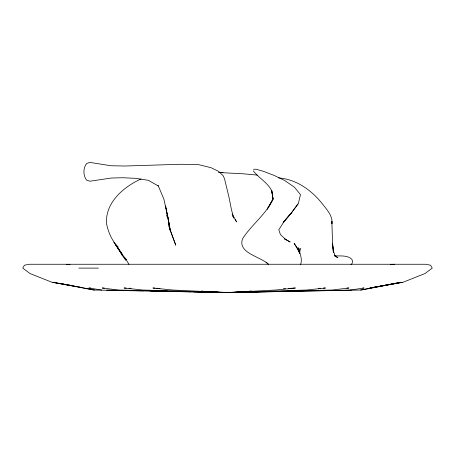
<?xml version="1.0" encoding="UTF-8"?>
<svg xmlns="http://www.w3.org/2000/svg" width="455" height="455" viewBox="0 0 455 455"><rect width="100%" height="100%" fill="white"/><g stroke="black" fill="none" stroke-linecap="round" stroke-linejoin="round"><path stroke-width="0.68" d="M299.68 253.623L300.107 248.271L299.64 251.678M300.527 264.776C302.751 259.071 299.828 253.139 298.076 247.713L299.316 252.974M298.014 203.982L291.399 212.94L283.175 222.37L291.28 213.116L298.372 203.408L300.476 194.632L294.51 187.278L284.659 180.47L273.99 175.368L263.417 171.325L256.085 169.197L253.498 169.317M167.69 214.447L166.621 216.119L167.486 215.107M291.28 213.116L283.977 221.682L278.79 229.786L280.434 234.57L285.45 239.245L290.165 242.003L284.369 238.801M350.964 264.628L351.942 263.729L352.597 261.579L351.942 259.424C347.563 254.931 340.471 256.182 334.743 255.835M141.01 178.986C123.618 186.766 104.986 202.828 106.55 223.678C108.262 232.3 111.97 240.9 118.3 247.122M360.525 290.017L400.872 282.276L379.567 286.223M74.728 286.218L52.001 282.276L30.064 273.574L22.75 268.109L24.416 265.219L29.228 264.258L425.772 264.258L430.584 265.219L432.25 268.109L424.936 273.574L402.999 282.276L369.943 288.009L378.19 286.479M369.943 288.009L402.112 282.276L361.48 290.017L227.5 292.593L93.52 290.017L52.888 282.276L72.47 285.763M350.504 290.017L364.085 288.009L362.675 288.055M391.078 264.56L394.445 264.258L390.435 264.6M238.107 291.877L227.5 292.593L193.568 291.882M240.229 291.735L244.471 291.45M249.42 291.115L251.541 290.973M283.357 288.823L285.478 288.675M288.305 288.487L295.375 288.009L275.656 290.017L227.5 292.593L118.448 290.017L102.21 288.009L104.331 288.089M232.425 292.292L227.5 292.593L216.899 292.332M235.309 292.229L242.987 291.865M248.8 291.598L252.354 291.433M318.392 288.339L320.519 288.243M323.357 288.106L325.49 288.009L306.573 290.017L227.5 292.593L142.631 290.017L124.044 288.009L126.171 288.1M240.257 292.03L243.795 291.871M237.442 292.218L246.673 291.871M255.903 291.524L258.741 291.416M346.795 288.089L348.928 288.009L332.104 290.017L227.5 292.593L219.702 292.343M240.24 292.127L246.61 291.894M235.28 292.337L219.737 292.343M239.529 292.19L248.714 291.894M235.986 292.337L220.419 292.337L227.5 292.593L351.169 290.057M240.229 292.207L250.841 291.882M264.275 291.479L265.692 291.433M238.124 292.343L221.124 292.315M240.246 292.292L257.951 291.877M264.321 291.723L277.067 291.422M287.691 291.172L296.188 290.973M311.766 290.603L315.309 290.517M78.795 268.109L98.456 268.109M218.747 172.513L243.51 173.821L257.382 175.095M106.612 290.057L120.046 290.341M128.532 290.517L143.376 290.83M150.446 290.978L167.412 291.337M171.654 291.422L190.742 291.826M161.77 290.973L167.423 291.115M180.146 291.427L190.747 291.689M198.522 291.882L214.777 292.281M205.529 291.888L214.743 292.184L205.614 291.882M91.034 288.078L88.913 288.009L101.698 290.017M195.644 291.427L197.771 291.507M208.39 291.894L216.881 292.207M208.327 291.871L214.72 292.11M129.01 288.231L131.131 288.322M201.281 291.433L204.824 291.587M211.205 291.871L218.997 292.218M218.861 172.394L222.973 172.599L219.27 172.405M221.124 292.252L227.5 292.593L234.581 292.337L227.5 292.593L172.599 290.017L152.931 288.009L155.047 288.14M156.452 288.225L159.967 288.442M201.474 290.995L202.879 291.081M208.509 291.427L212.73 291.683M216.244 291.905L227.5 292.593L233.17 292.343L223.962 292.355M66.538 264.258L70.059 264.611M278.705 177.882C296.438 179.389 311.47 190.139 322.294 203.738C326.718 209.545 332.975 215.829 331.923 223.803L331.854 221.386L332.56 242.913L333.384 252.354L332.486 243.351L333.441 251.058L335.312 256.614M80.927 287.293L82.304 287.532M75.968 286.388L77.367 286.639M78.766 286.889L80.165 287.139M61.692 283.675L63.063 283.931M66.498 284.568L67.875 284.824M69.251 285.08L72.686 285.717M58.996 283.209L60.39 283.476M61.783 283.744L67.346 284.813M68.739 285.08L94.475 290.017M285.166 239.449L286.423 239.836L284.819 239M158.329 185.976L148.296 180.311L135.67 178.332L122.998 177.746L111.344 178.019L89.959 181.226L86.581 180.135C83.015 175.374 83.015 168.259 86.581 163.499L89.959 162.407L110.861 165.751L125.051 166.012L180.521 164.278L198.118 164.528L211.057 167.696L218.508 171.325L223.075 175.619L224.474 178.622L229.007 197.316L231.487 209.8L233.722 218.081L233.119 216.796M335.079 256.125L337.917 257.786L334.414 255.13M268.575 264.474C261.051 256.518 237.282 253.338 242.566 238.716C251.564 224.707 265.874 214.589 273 199.244L271.715 190.56L273.119 198.727L267.227 209.232L273 199.244L271.823 190.963C267.688 182.449 258.804 178.161 253.31 170.852M266.101 262.148L268.114 263.951M122.52 254.572L115.507 244.591L121.36 253.338M125.466 258.491L128.958 264.355M113.864 242.236L122.099 254.487L126.308 259.612L121.468 254.584L120.967 252.559M232.653 216.051L233.842 217.808M235.036 219.56L236.628 221.904L232.124 214.038M121.388 253.372L117.771 247.861L121.201 253.225M121.968 254.413L125.779 260.374M121.104 252.178L122.099 254.487M158.056 185.293L163.936 199.335L167.292 214.919L166.041 208.06M165.643 205.944L170.352 230.787L175.778 245.217L169.158 226.869L167.85 216.847M167.918 216.899L170.352 230.787L169.158 226.869L168.794 222.103M55.504 282.532L54.128 282.276L55.521 282.544M296.751 247.179L294.169 243.385L299.748 252.718L296.751 247.179"/></g></svg>
